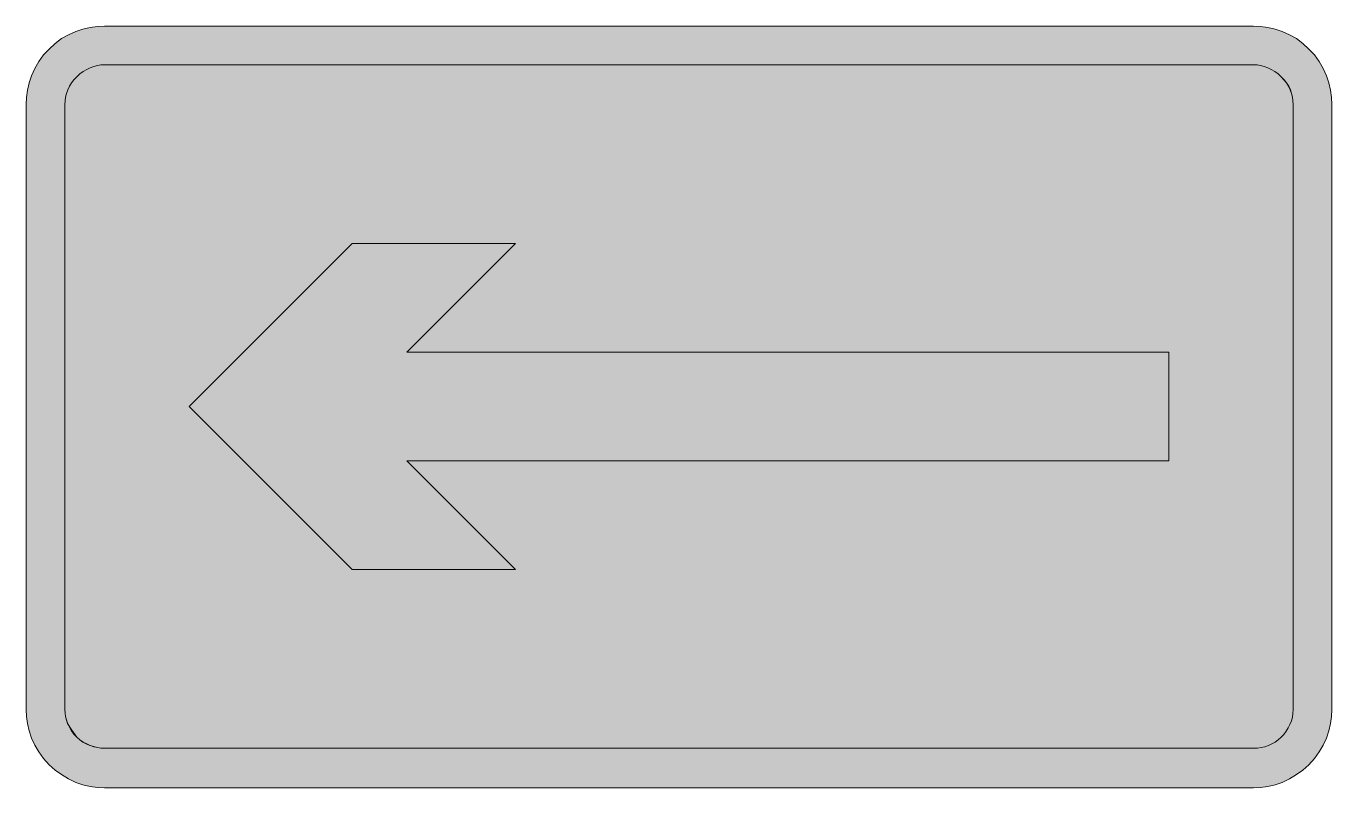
# Model space of a CAD drawing. Header units: metres. Extents: x 72 to 497, y 13 to 261.
import ezdxf

# ---------------------------------------------------------------- set-up
doc = ezdxf.new("R2010")
doc.units = ezdxf.units.M
doc.layers.add('FILL_BLACK_000000', color=7, linetype='Continuous', true_color=0x000000)
doc.layers.add('FILL_WHITE_FFFFFF', color=7, linetype='Continuous', true_color=0xffffff)

msp = doc.modelspace()

# ---------------------------------------------------------------- hatches: boundary and pattern name
at = {"layer": 'FILL_BLACK_000000', "true_color": 0x000000}
h = msp.add_hatch(color=7, dxfattribs=at)
h.dxf.hatch_style = 1
h.paths.add_polyline_path([(95.05, 13.01), (92.7, 13.35), (90.35, 13.91), (88.05, 14.7), (85.64, 15.89), (83.36, 17.21), (81.26, 18.71), (79.35, 20.4), (77.49, 22.48), (75.94, 24.64), (74.67, 26.85), (73.65, 29.1), (72.86, 31.52), (72.3, 33.86), (71.96, 36.15), (71.85, 38.4), (71.85, 235.5), (71.96, 237.8), (72.3, 240.15), (72.86, 242.5), (73.65, 244.8), (74.67, 247.21), (75.94, 249.49), (77.49, 251.59), (79.35, 253.5), (81.26, 255.36), (83.36, 256.91), (85.64, 258.18), (88.05, 259.2), (90.35, 259.99), (92.7, 260.55), (95.05, 260.89), (97.35, 261), (471.45, 261), (473.75, 260.89), (476.1, 260.55), (478.45, 259.99), (480.75, 259.2), (483.16, 258.18), (485.44, 256.91), (487.54, 255.36), (489.45, 253.5), (491.31, 251.59), (492.86, 249.49), (494.13, 247.21), (495.15, 244.8), (495.94, 242.5), (496.5, 240.15), (496.84, 237.8), (496.95, 235.5), (496.95, 38.4), (496.84, 36.15), (496.5, 33.86), (495.94, 31.52), (495.15, 29.1), (494.13, 26.85), (492.86, 24.64), (491.31, 22.48), (489.45, 20.4), (487.54, 18.71), (485.44, 17.21), (483.16, 15.89), (480.75, 14.7), (478.45, 13.91), (476.1, 13.35), (473.75, 13.01), (471.45, 12.9), (97.35, 12.9), (95.05, 13.01)])
h.paths.add_polyline_path([(473.91, 26.02), (475.12, 26.31), (476.29, 26.7), (477.42, 27.21), (478.5, 27.82), (479.51, 28.56), (480.45, 29.4), (481.31, 30.34), (482.07, 31.35), (482.74, 32.43), (483.3, 33.56), (483.75, 34.73), (484.08, 35.94), (484.28, 37.16), (484.35, 38.4), (484.35, 235.5), (484.29, 236.65), (484.12, 237.83), (483.83, 239.03), (483.41, 240.22), (482.87, 241.39), (482.2, 242.5), (481.39, 243.55), (480.45, 244.5), (479.41, 245.44), (478.33, 246.25), (477.21, 246.92), (476.06, 247.46), (474.9, 247.88), (473.74, 248.17), (472.59, 248.34), (471.45, 248.4), (97.35, 248.4), (96.21, 248.34), (95.06, 248.17), (93.9, 247.88), (92.74, 247.46), (91.59, 246.92), (90.47, 246.25), (89.39, 245.44), (88.35, 244.5), (87.41, 243.55), (86.6, 242.5), (85.93, 241.39), (85.39, 240.22), (84.97, 239.03), (84.68, 237.83), (84.51, 236.65), (84.45, 235.5), (84.45, 38.4), (84.51, 37.26), (84.68, 36.11), (84.97, 34.95), (85.39, 33.79), (85.93, 32.64), (86.6, 31.52), (87.41, 30.44), (88.35, 29.4), (89.39, 28.56), (90.47, 27.82), (91.59, 27.21), (92.74, 26.7), (93.9, 26.31), (95.06, 26.02), (96.21, 25.86), (97.35, 25.8), (471.45, 25.8), (472.69, 25.86), (473.91, 26.02)], flags=16)
h = msp.add_hatch(color=7, dxfattribs=at)
h.dxf.hatch_style = 1
h.paths.add_polyline_path([(195.75, 154.8), (443.85, 154.8), (443.85, 119.4), (195.75, 119.4), (231.15, 84), (178.05, 84), (124.95, 137.1), (178.05, 190.2), (231.15, 190.2), (195.75, 154.8)])
at = {"layer": 'FILL_WHITE_FFFFFF', "true_color": 0xffffff}
h = msp.add_hatch(color=7, dxfattribs=at)
h.dxf.hatch_style = 1
h.paths.add_polyline_path([(97.35, 25.8), (96.22, 25.86), (95.06, 26.02), (92.55, 26.7), (91.43, 27.21), (90.34, 27.82), (89.3, 28.56), (88.35, 29.4), (86.74, 31.65), (85.35, 33.9), (84.96, 35.02), (84.67, 36.15), (84.51, 37.27), (84.45, 38.4), (84.45, 235.5), (84.51, 236.65), (84.68, 237.83), (84.97, 239.03), (85.39, 240.22), (85.93, 241.39), (86.6, 242.5), (87.41, 243.55), (88.35, 244.5), (89.39, 245.44), (90.47, 246.25), (91.59, 246.92), (92.74, 247.46), (93.9, 247.88), (95.06, 248.17), (96.21, 248.34), (97.35, 248.4), (471.45, 248.4), (472.59, 248.34), (473.74, 248.17), (474.9, 247.88), (476.06, 247.46), (477.21, 246.92), (478.33, 246.25), (479.41, 245.44), (480.45, 244.5), (482.17, 242.51), (482.9, 241.42), (483.45, 240.3), (484.12, 237.79), (484.29, 236.63), (484.35, 235.5), (484.35, 38.4), (484.28, 37.16), (484.08, 35.94), (483.75, 34.73), (483.3, 33.56), (482.74, 32.43), (482.07, 31.35), (481.31, 30.34), (480.45, 29.4), (479.51, 28.56), (478.5, 27.82), (477.42, 27.21), (476.29, 26.7), (475.12, 26.31), (473.91, 26.02), (472.69, 25.86), (471.45, 25.8), (97.35, 25.8)])

# ---------------------------------------------------------------- linework, layer by layer
at = {"layer": 'FILL_BLACK_000000', "lineweight": 0, "true_color": 0x000000}
for points in [[(95.05, 13.01), (92.7, 13.35), (90.35, 13.91), (88.05, 14.7), (85.64, 15.89), (83.36, 17.21), (81.26, 18.71), (79.35, 20.4), (77.49, 22.48), (75.94, 24.64), (74.67, 26.85), (73.65, 29.1), (72.86, 31.52), (72.3, 33.86), (71.96, 36.15), (71.85, 38.4), (71.85, 235.5), (71.96, 237.8), (72.3, 240.15), (72.86, 242.5), (73.65, 244.8), (74.67, 247.21), (75.94, 249.49), (77.49, 251.59), (79.35, 253.5), (81.26, 255.36), (83.36, 256.91), (85.64, 258.18), (88.05, 259.2), (90.35, 259.99), (92.7, 260.55), (95.05, 260.89), (97.35, 261), (471.45, 261), (473.75, 260.89), (476.1, 260.55), (478.45, 259.99), (480.75, 259.2), (483.16, 258.18), (485.44, 256.91), (487.54, 255.36), (489.45, 253.5), (491.31, 251.59), (492.86, 249.49), (494.13, 247.21), (495.15, 244.8), (495.94, 242.5), (496.5, 240.15), (496.84, 237.8), (496.95, 235.5), (496.95, 38.4), (496.84, 36.15), (496.5, 33.86), (495.94, 31.52), (495.15, 29.1), (494.13, 26.85), (492.86, 24.64), (491.31, 22.48), (489.45, 20.4), (487.54, 18.71), (485.44, 17.21), (483.16, 15.89), (480.75, 14.7), (478.45, 13.91), (476.1, 13.35), (473.75, 13.01), (471.45, 12.9), (97.35, 12.9)], [(473.91, 26.02), (475.12, 26.31), (476.29, 26.7), (477.42, 27.21), (478.5, 27.82), (479.51, 28.56), (480.45, 29.4), (481.31, 30.34), (482.07, 31.35), (482.74, 32.43), (483.3, 33.56), (483.75, 34.73), (484.08, 35.94), (484.28, 37.16), (484.35, 38.4), (484.35, 235.5), (484.29, 236.65), (484.12, 237.83), (483.83, 239.03), (483.41, 240.22), (482.87, 241.39), (482.2, 242.5), (481.39, 243.55), (480.45, 244.5), (479.41, 245.44), (478.33, 246.25), (477.21, 246.92), (476.06, 247.46), (474.9, 247.88), (473.74, 248.17), (472.59, 248.34), (471.45, 248.4), (97.35, 248.4), (96.21, 248.34), (95.06, 248.17), (93.9, 247.88), (92.74, 247.46), (91.59, 246.92), (90.47, 246.25), (89.39, 245.44), (88.35, 244.5), (87.41, 243.55), (86.6, 242.5), (85.93, 241.39), (85.39, 240.22), (84.97, 239.03), (84.68, 237.83), (84.51, 236.65), (84.45, 235.5), (84.45, 38.4), (84.51, 37.26), (84.68, 36.11), (84.97, 34.95), (85.39, 33.79), (85.93, 32.64), (86.6, 31.52), (87.41, 30.44), (88.35, 29.4), (89.39, 28.56), (90.47, 27.82), (91.59, 27.21), (92.74, 26.7), (93.9, 26.31), (95.06, 26.02), (96.21, 25.86), (97.35, 25.8), (471.45, 25.8), (472.69, 25.86)], [(195.75, 154.8), (443.85, 154.8), (443.85, 119.4), (195.75, 119.4), (231.15, 84), (178.05, 84), (124.95, 137.1), (178.05, 190.2), (231.15, 190.2)]]:
    msp.add_lwpolyline(points, close=True, dxfattribs=at)
at = {"layer": 'FILL_WHITE_FFFFFF', "lineweight": 0, "true_color": 0xffffff}
msp.add_lwpolyline([(97.35, 25.8), (96.22, 25.86), (95.06, 26.02), (92.55, 26.7), (91.43, 27.21), (90.34, 27.82), (89.3, 28.56), (88.35, 29.4), (86.74, 31.65), (85.35, 33.9), (84.96, 35.02), (84.67, 36.15), (84.51, 37.27), (84.45, 38.4), (84.45, 235.5), (84.51, 236.65), (84.68, 237.83), (84.97, 239.03), (85.39, 240.22), (85.93, 241.39), (86.6, 242.5), (87.41, 243.55), (88.35, 244.5), (89.39, 245.44), (90.47, 246.25), (91.59, 246.92), (92.74, 247.46), (93.9, 247.88), (95.06, 248.17), (96.21, 248.34), (97.35, 248.4), (471.45, 248.4), (472.59, 248.34), (473.74, 248.17), (474.9, 247.88), (476.06, 247.46), (477.21, 246.92), (478.33, 246.25), (479.41, 245.44), (480.45, 244.5), (482.17, 242.51), (482.9, 241.42), (483.45, 240.3), (484.12, 237.79), (484.29, 236.63), (484.35, 235.5), (484.35, 38.4), (484.28, 37.16), (484.08, 35.94), (483.75, 34.73), (483.3, 33.56), (482.74, 32.43), (482.07, 31.35), (481.31, 30.34), (480.45, 29.4), (479.51, 28.56), (478.5, 27.82), (477.42, 27.21), (476.29, 26.7), (475.12, 26.31), (473.91, 26.02), (472.69, 25.86), (471.45, 25.8)], close=True, dxfattribs=at)

doc.saveas('drawing.dxf')
